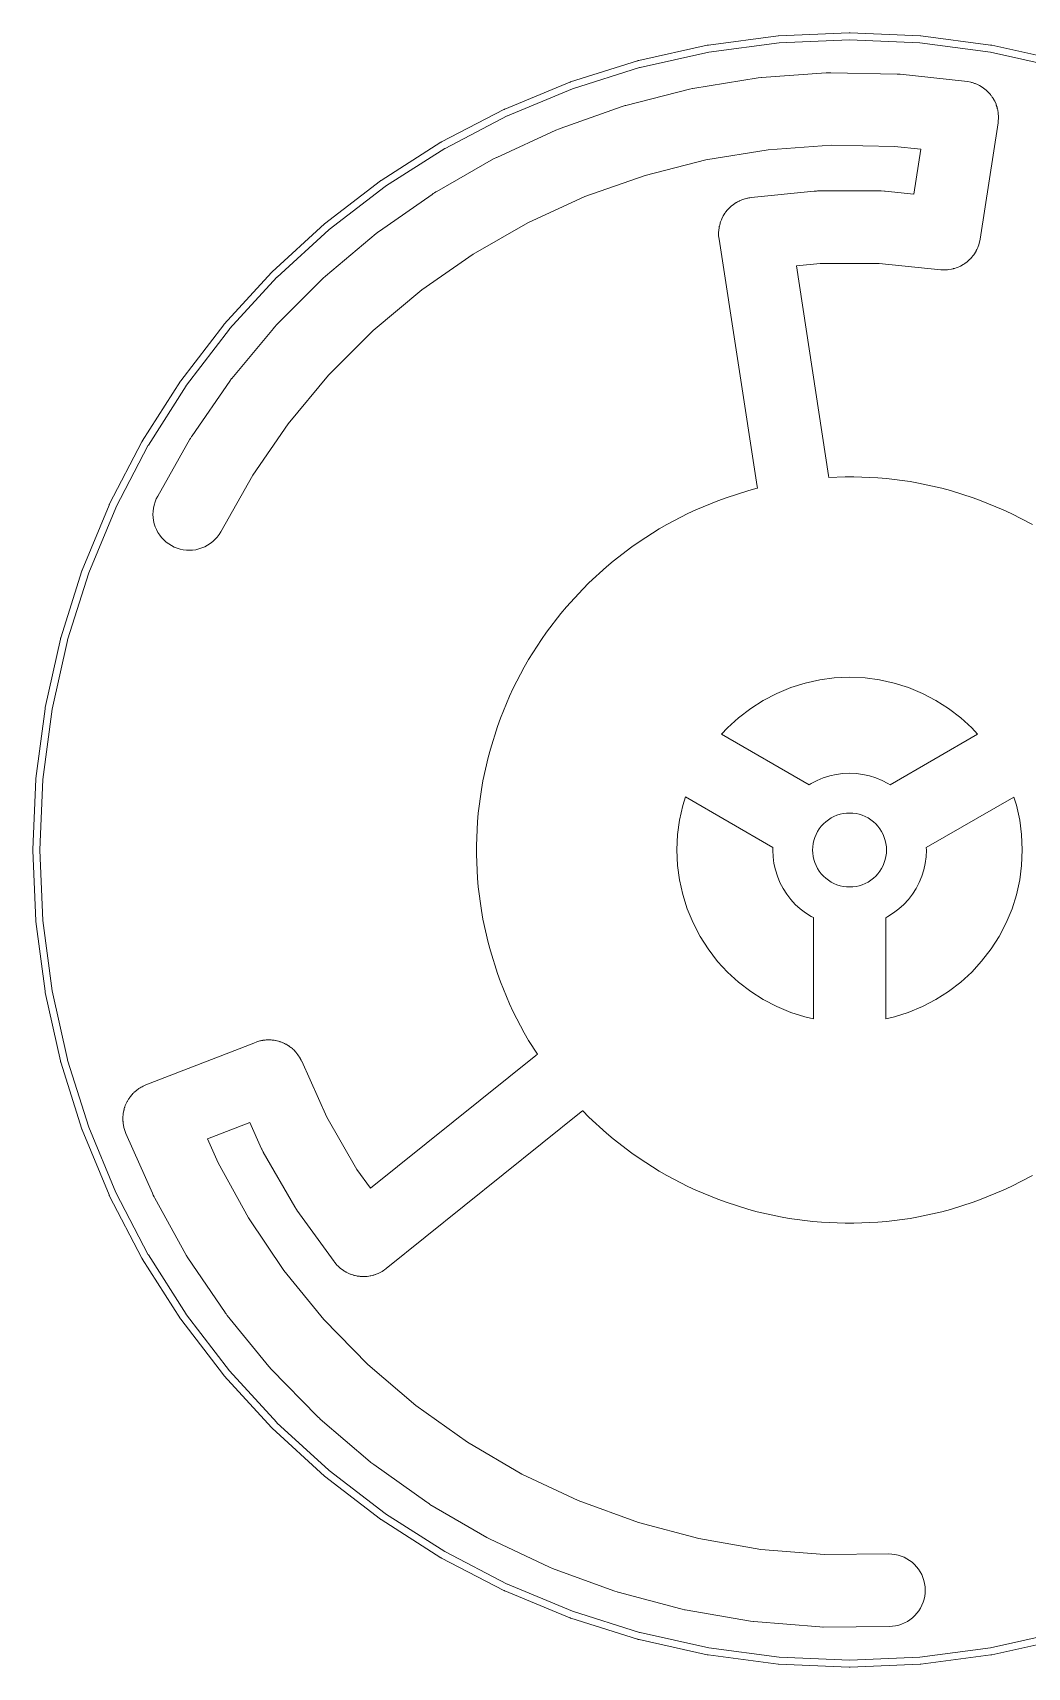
# Model space of a CAD drawing. Header units: millimetres. Extents: x 0.7 to 23.3, y -23.3 to -0.7.
# Drawn here: x 0.72 to 14.45, y -23.28 to -0.72 of the extents above; entities that cross this region are included whole.
import ezdxf

# ---------------------------------------------------------------- set-up
doc = ezdxf.new("R2010")
doc.units = ezdxf.units.MM
doc.layers.get('0').update_dxf_attribs({"lineweight": 25, "true_color": 0xffffff})

msp = doc.modelspace()

# ---------------------------------------------------------------- linework, layer by layer
at = {"lineweight": 13}
for p, q in [((10.035, -0.892), (9.091, -1.101)), ((10.039, -0.891), (10.035, -0.892)), ((10.043, -0.89), (10.039, -0.891)), ((10.048, -0.889), (10.043, -0.89)), ((10.051, -0.889), (10.048, -0.889)), ((11.015, -0.762), (10.051, -0.889)), ((10.056, -0.989), (11.028, -0.861)), ((11.019, -0.761), (11.015, -0.762)), ((11.992, -0.719), (11.019, -0.761)), ((11.028, -0.861), (11.029, -0.861)), ((11.029, -0.861), (11.998, -0.819)), ((11.993, -0.719), (11.992, -0.719)), ((11.998, -0.719), (11.993, -0.719)), ((12.002, -0.719), (11.998, -0.719)), ((11.998, -0.819), (12.971, -0.86)), ((12.007, -0.719), (12.002, -0.719)), ((12.008, -0.719), (12.007, -0.719)), ((12.981, -0.761), (12.008, -0.719)), ((12.971, -0.86), (12.972, -0.861)), ((12.972, -0.861), (13.944, -0.989)), ((12.985, -0.762), (12.981, -0.761)), ((13.948, -0.889), (12.985, -0.762)), ((13.949, -0.889), (13.948, -0.889)), ((13.952, -0.889), (13.949, -0.889)), ((13.957, -0.89), (13.952, -0.889)), ((13.961, -0.891), (13.957, -0.89)), ((13.965, -0.892), (13.961, -0.891)), ((14.918, -1.103), (13.965, -0.892)), ((9.07, -1.107), (8.148, -1.397)), ((9.074, -1.105), (9.07, -1.107)), ((9.078, -1.104), (9.074, -1.105)), ((9.082, -1.103), (9.078, -1.104)), ((9.087, -1.102), (9.082, -1.103)), ((9.091, -1.101), (9.087, -1.102)), ((9.108, -1.199), (10.056, -0.989)), ((13.944, -0.989), (14.896, -1.2)), ((8.174, -1.494), (9.1, -1.201)), ((9.1, -1.201), (9.104, -1.2)), ((9.104, -1.2), (9.108, -1.199)), ((10.737, -1.344), (9.836, -1.489)), ((10.78, -1.339), (10.737, -1.344)), ((10.782, -1.339), (10.78, -1.339)), ((11.677, -1.275), (10.782, -1.339)), ((11.696, -1.273), (11.677, -1.275)), ((11.738, -1.272), (11.696, -1.273)), ((11.739, -1.272), (11.738, -1.272)), ((11.738, -1.272), (11.738, -1.272)), ((12.655, -1.289), (11.739, -1.272)), ((12.698, -1.292), (12.655, -1.289)), ((12.699, -1.292), (12.698, -1.292)), ((13.588, -1.389), (12.699, -1.292)), ((8.136, -1.402), (7.238, -1.773)), ((7.277, -1.865), (8.174, -1.494)), ((8.14, -1.4), (8.136, -1.402)), ((8.144, -1.398), (8.14, -1.4)), ((8.148, -1.397), (8.144, -1.398)), ((9.79, -1.499), (8.908, -1.725)), ((9.832, -1.49), (9.79, -1.499)), ((9.836, -1.489), (9.832, -1.49)), ((13.632, -1.393), (13.588, -1.389)), ((13.674, -1.402), (13.632, -1.393)), ((13.683, -1.404), (13.674, -1.402)), ((13.695, -1.407), (13.683, -1.404)), ((13.707, -1.411), (13.695, -1.407)), ((13.716, -1.414), (13.707, -1.411)), ((13.725, -1.418), (13.716, -1.414)), ((13.736, -1.421), (13.725, -1.418)), ((13.743, -1.424), (13.736, -1.421)), ((13.757, -1.43), (13.743, -1.424)), ((13.796, -1.449), (13.757, -1.43)), ((13.833, -1.472), (13.796, -1.449)), ((13.851, -1.484), (13.833, -1.472)), ((13.885, -1.511), (13.851, -1.484)), ((13.896, -1.521), (13.885, -1.511)), ((13.901, -1.526), (13.896, -1.521)), ((13.91, -1.535), (13.901, -1.526)), ((13.916, -1.541), (13.91, -1.535)), ((13.931, -1.558), (13.916, -1.541)), ((13.945, -1.574), (13.931, -1.558)), ((13.952, -1.584), (13.945, -1.574)), ((7.223, -1.781), (6.365, -2.227)), ((7.227, -1.779), (7.223, -1.781)), ((7.23, -1.777), (7.227, -1.779)), ((7.234, -1.775), (7.23, -1.777)), ((7.238, -1.773), (7.234, -1.775)), ((8.86, -1.739), (8.004, -2.041)), ((8.902, -1.726), (8.86, -1.739)), ((8.908, -1.725), (8.902, -1.726)), ((13.959, -1.592), (13.952, -1.584)), ((13.965, -1.601), (13.959, -1.592)), ((13.971, -1.609), (13.965, -1.601)), ((13.976, -1.617), (13.971, -1.609)), ((13.983, -1.628), (13.976, -1.617)), ((13.99, -1.64), (13.983, -1.628)), ((13.994, -1.647), (13.99, -1.64)), ((14.004, -1.666), (13.994, -1.647)), ((14.022, -1.706), (14.004, -1.666)), ((14.026, -1.72), (14.022, -1.706)), ((14.029, -1.726), (14.026, -1.72)), ((14.031, -1.733), (14.029, -1.726)), ((14.036, -1.748), (14.031, -1.733)), ((14.039, -1.763), (14.036, -1.748)), ((14.041, -1.768), (14.039, -1.763)), ((14.046, -1.79), (14.041, -1.768)), ((14.048, -1.801), (14.046, -1.79)), ((14.05, -1.811), (14.048, -1.801)), ((6.413, -2.315), (7.273, -1.867)), ((7.273, -1.867), (7.274, -1.866)), ((7.274, -1.866), (7.277, -1.865)), ((13.803, -3.568), (14.05, -1.964)), ((14.05, -1.816), (14.05, -1.811)), ((14.053, -1.833), (14.05, -1.816)), ((14.05, -1.958), (14.053, -1.941)), ((14.05, -1.964), (14.05, -1.958)), ((14.055, -1.877), (14.053, -1.833)), ((14.053, -1.941), (14.055, -1.898)), ((14.055, -1.887), (14.055, -1.877)), ((14.055, -1.898), (14.055, -1.887)), ((6.357, -2.231), (5.531, -2.758)), ((6.361, -2.229), (6.357, -2.231)), ((6.365, -2.227), (6.361, -2.229)), ((7.944, -2.066), (7.127, -2.44)), ((7.956, -2.06), (7.944, -2.066)), ((7.98, -2.051), (7.956, -2.06)), ((7.996, -2.044), (7.98, -2.051)), ((8.004, -2.041), (7.996, -2.044)), ((5.592, -2.837), (6.411, -2.316)), ((7.083, -2.462), (6.298, -2.91)), ((6.411, -2.316), (6.413, -2.315)), ((7.084, -2.461), (7.083, -2.462)), ((7.122, -2.442), (7.084, -2.461)), ((7.127, -2.44), (7.122, -2.442)), ((9.176, -2.688), (10.013, -2.474)), ((10.013, -2.474), (10.877, -2.334)), ((10.877, -2.334), (11.745, -2.273)), ((11.745, -2.273), (12.62, -2.289)), ((12.62, -2.289), (12.982, -2.328)), ((12.982, -2.328), (12.887, -2.947)), ((8.345, -2.982), (9.176, -2.688)), ((5.523, -2.764), (4.75, -3.357)), ((4.811, -3.436), (5.585, -2.842)), ((5.524, -2.763), (5.523, -2.764)), ((5.528, -2.76), (5.524, -2.763)), ((5.531, -2.758), (5.528, -2.76)), ((5.585, -2.842), (5.588, -2.84)), ((5.588, -2.84), (5.592, -2.837)), ((5.588, -2.84), (5.588, -2.84)), ((6.27, -2.928), (6.251, -2.939)), ((6.287, -2.916), (6.27, -2.928)), ((6.298, -2.91), (6.287, -2.916)), ((11.51, -2.906), (10.64, -2.995)), ((11.519, -2.905), (11.51, -2.906)), ((11.545, -2.904), (11.519, -2.905)), ((11.555, -2.903), (11.545, -2.904)), ((11.562, -2.903), (11.555, -2.903)), ((12.438, -2.903), (11.562, -2.903)), ((12.481, -2.905), (12.438, -2.903)), ((12.49, -2.906), (12.481, -2.905)), ((12.887, -2.947), (12.49, -2.906)), ((6.236, -2.95), (5.507, -3.457)), ((6.251, -2.939), (6.236, -2.95)), ((7.557, -3.343), (8.345, -2.982)), ((10.346, -3.131), (10.315, -3.162)), ((10.355, -3.123), (10.346, -3.131)), ((10.364, -3.114), (10.355, -3.123)), ((10.37, -3.109), (10.364, -3.114)), ((10.378, -3.102), (10.37, -3.109)), ((10.414, -3.076), (10.378, -3.102)), ((10.435, -3.063), (10.414, -3.076)), ((10.439, -3.061), (10.435, -3.063)), ((10.451, -3.054), (10.439, -3.061)), ((10.464, -3.047), (10.451, -3.054)), ((10.473, -3.042), (10.464, -3.047)), ((10.478, -3.04), (10.473, -3.042)), ((10.49, -3.034), (10.478, -3.04)), ((10.504, -3.029), (10.49, -3.034)), ((10.513, -3.025), (10.504, -3.029)), ((10.555, -3.011), (10.513, -3.025)), ((10.56, -3.01), (10.555, -3.011)), ((10.572, -3.006), (10.56, -3.01)), ((10.59, -3.002), (10.572, -3.006)), ((10.597, -3.001), (10.59, -3.002)), ((10.608, -2.999), (10.597, -3.001)), ((10.615, -2.998), (10.608, -2.999)), ((10.624, -2.997), (10.615, -2.998)), ((10.64, -2.995), (10.624, -2.997)), ((4.747, -3.359), (4.024, -4.021)), ((4.75, -3.357), (4.747, -3.359)), ((6.801, -3.774), (7.557, -3.343)), ((10.206, -3.37), (10.202, -3.388)), ((10.211, -3.355), (10.206, -3.37)), ((10.215, -3.341), (10.211, -3.352)), ((10.211, -3.352), (10.211, -3.355)), ((10.219, -3.328), (10.215, -3.341)), ((10.221, -3.322), (10.219, -3.328)), ((10.225, -3.311), (10.221, -3.322)), ((10.229, -3.303), (10.225, -3.311)), ((10.235, -3.287), (10.229, -3.303)), ((10.255, -3.248), (10.235, -3.287)), ((10.264, -3.233), (10.255, -3.248)), ((10.278, -3.211), (10.264, -3.233)), ((10.281, -3.208), (10.278, -3.211)), ((10.288, -3.196), (10.281, -3.208)), ((10.315, -3.162), (10.288, -3.196)), ((4.095, -4.092), (4.808, -3.438)), ((5.463, -3.49), (4.762, -4.078)), ((4.808, -3.438), (4.809, -3.437)), ((4.809, -3.437), (4.811, -3.436)), ((5.498, -3.463), (5.463, -3.49)), ((5.507, -3.457), (5.498, -3.463)), ((10.194, -3.438), (10.191, -3.481)), ((10.191, -3.481), (10.191, -3.493)), ((10.191, -3.493), (10.191, -3.499)), ((10.191, -3.499), (10.191, -3.508)), ((10.191, -3.508), (10.192, -3.525)), ((10.192, -3.525), (10.197, -3.568)), ((10.197, -3.415), (10.194, -3.438)), ((10.198, -3.412), (10.197, -3.415)), ((10.197, -3.568), (10.722, -6.982)), ((10.199, -3.408), (10.198, -3.412)), ((10.201, -3.395), (10.199, -3.408)), ((10.202, -3.388), (10.201, -3.395)), ((13.79, -3.629), (13.8, -3.586)), ((13.8, -3.586), (13.802, -3.574)), ((13.802, -3.574), (13.803, -3.568)), ((6.091, -4.268), (6.801, -3.774)), ((13.67, -3.838), (13.687, -3.819)), ((13.687, -3.819), (13.692, -3.813)), ((13.692, -3.813), (13.699, -3.805)), ((13.699, -3.805), (13.703, -3.799)), ((13.703, -3.799), (13.714, -3.785)), ((13.714, -3.785), (13.724, -3.77)), ((13.724, -3.77), (13.725, -3.769)), ((13.725, -3.769), (13.738, -3.748)), ((13.738, -3.748), (13.747, -3.733)), ((13.747, -3.733), (13.75, -3.727)), ((13.75, -3.727), (13.759, -3.71)), ((13.759, -3.71), (13.766, -3.694)), ((13.766, -3.694), (13.77, -3.684)), ((13.77, -3.684), (13.776, -3.67)), ((13.776, -3.67), (13.782, -3.653)), ((13.782, -3.653), (13.784, -3.647)), ((13.784, -3.647), (13.79, -3.629)), ((4.021, -4.024), (3.359, -4.747)), ((4.024, -4.021), (4.021, -4.024)), ((11.265, -3.937), (11.592, -3.903)), ((11.711, -6.83), (11.265, -3.937)), ((11.592, -3.903), (12.408, -3.903)), ((12.408, -3.903), (13.258, -3.99)), ((13.258, -3.99), (13.301, -3.992)), ((13.301, -3.992), (13.311, -3.992)), ((13.311, -3.992), (13.32, -3.992)), ((13.32, -3.992), (13.332, -3.991)), ((13.332, -3.991), (13.345, -3.991)), ((13.345, -3.991), (13.354, -3.99)), ((13.354, -3.99), (13.363, -3.989)), ((13.363, -3.989), (13.406, -3.983)), ((13.406, -3.983), (13.431, -3.977)), ((13.431, -3.977), (13.436, -3.975)), ((13.436, -3.975), (13.449, -3.972)), ((13.449, -3.972), (13.473, -3.964)), ((13.473, -3.964), (13.474, -3.963)), ((13.474, -3.963), (13.49, -3.958)), ((13.49, -3.958), (13.53, -3.941)), ((13.53, -3.941), (13.568, -3.92)), ((13.568, -3.92), (13.578, -3.914)), ((13.578, -3.914), (13.59, -3.906)), ((13.59, -3.906), (13.625, -3.88)), ((13.625, -3.88), (13.638, -3.868)), ((13.638, -3.868), (13.657, -3.851)), ((13.657, -3.851), (13.66, -3.847)), ((13.66, -3.847), (13.67, -3.838)), ((3.438, -4.808), (4.092, -4.095)), ((4.092, -4.095), (4.094, -4.094)), ((4.729, -4.108), (4.092, -4.748)), ((4.094, -4.094), (4.095, -4.092)), ((4.73, -4.107), (4.729, -4.108)), ((4.729, -4.108), (4.729, -4.108)), ((4.761, -4.079), (4.73, -4.107)), ((4.762, -4.078), (4.761, -4.079)), ((5.422, -4.83), (6.091, -4.268)), ((3.357, -4.75), (2.764, -5.523)), ((2.842, -5.585), (3.436, -4.811)), ((3.359, -4.747), (3.357, -4.75)), ((3.436, -4.811), (3.437, -4.809)), ((3.437, -4.809), (3.438, -4.808)), ((4.044, -4.801), (3.467, -5.493)), ((4.053, -4.789), (4.044, -4.801)), ((4.067, -4.774), (4.053, -4.789)), ((4.082, -4.757), (4.067, -4.774)), ((4.092, -4.748), (4.082, -4.757)), ((4.805, -5.448), (5.422, -4.83)), ((2.758, -5.531), (2.231, -6.357)), ((2.316, -6.411), (2.837, -5.592)), ((2.76, -5.528), (2.758, -5.531)), ((2.763, -5.524), (2.76, -5.528)), ((2.764, -5.523), (2.763, -5.524)), ((2.837, -5.592), (2.84, -5.588)), ((2.84, -5.588), (2.842, -5.585)), ((2.84, -5.588), (2.84, -5.588)), ((3.44, -5.529), (2.92, -6.282)), ((3.441, -5.528), (3.44, -5.529)), ((3.466, -5.494), (3.441, -5.528)), ((3.467, -5.493), (3.466, -5.494)), ((4.249, -6.117), (4.805, -5.448)), ((2.914, -6.291), (2.896, -6.319)), ((2.919, -6.283), (2.914, -6.291)), ((2.92, -6.282), (2.919, -6.283)), ((3.758, -6.828), (4.249, -6.117)), ((2.227, -6.366), (1.781, -7.223)), ((1.867, -7.273), (2.315, -6.413)), ((2.229, -6.361), (2.227, -6.365)), ((2.227, -6.365), (2.227, -6.366)), ((2.231, -6.357), (2.229, -6.361)), ((2.315, -6.413), (2.316, -6.411)), ((2.891, -6.33), (2.445, -7.117)), ((2.896, -6.319), (2.891, -6.33)), ((3.315, -7.609), (3.758, -6.828)), ((10.722, -6.982), (10.727, -7.006)), ((11.713, -6.858), (11.711, -6.83)), ((11.94, -6.847), (11.713, -6.858)), ((12.06, -6.847), (11.94, -6.847)), ((12.389, -6.862), (12.06, -6.847)), ((12.509, -6.872), (12.389, -6.862)), ((12.835, -6.915), (12.509, -6.872)), ((12.954, -6.936), (12.835, -6.915)), ((13.275, -7.007), (12.954, -6.936)), ((2.409, -7.196), (2.396, -7.238)), ((2.425, -7.155), (2.409, -7.196)), ((2.445, -7.117), (2.425, -7.155)), ((10.181, -7.179), (9.877, -7.305)), ((10.294, -7.138), (10.181, -7.179)), ((10.608, -7.039), (10.294, -7.138)), ((10.725, -7.007), (10.608, -7.039)), ((10.727, -7.006), (10.725, -7.007)), ((13.392, -7.039), (13.275, -7.007)), ((13.706, -7.138), (13.392, -7.039)), ((13.819, -7.179), (13.706, -7.138)), ((14.123, -7.305), (13.819, -7.179)), ((1.773, -7.239), (1.402, -8.136)), ((1.494, -8.173), (1.865, -7.277)), ((1.775, -7.234), (1.773, -7.238)), ((1.773, -7.238), (1.773, -7.239)), ((1.777, -7.23), (1.775, -7.234)), ((1.779, -7.227), (1.777, -7.23)), ((1.781, -7.223), (1.779, -7.227)), ((1.865, -7.277), (1.866, -7.274)), ((1.866, -7.274), (1.867, -7.273)), ((2.381, -7.323), (2.38, -7.367)), ((2.38, -7.367), (2.382, -7.411)), ((2.387, -7.28), (2.381, -7.323)), ((2.382, -7.411), (2.388, -7.454)), ((2.396, -7.238), (2.387, -7.28)), ((9.768, -7.356), (9.476, -7.508)), ((9.877, -7.305), (9.768, -7.356)), ((14.232, -7.356), (14.123, -7.305)), ((14.524, -7.508), (14.232, -7.356)), ((2.388, -7.454), (2.398, -7.496)), ((2.398, -7.496), (2.412, -7.538)), ((2.412, -7.538), (2.429, -7.578)), ((2.429, -7.578), (2.449, -7.617)), ((2.449, -7.617), (2.473, -7.653)), ((2.473, -7.653), (2.5, -7.687)), ((3.266, -7.681), (3.292, -7.646)), ((3.292, -7.646), (3.315, -7.609)), ((9.371, -7.568), (9.094, -7.745)), ((9.476, -7.508), (9.371, -7.568)), ((2.5, -7.687), (2.529, -7.719)), ((2.529, -7.719), (2.562, -7.749)), ((2.562, -7.749), (2.597, -7.775)), ((2.597, -7.775), (2.634, -7.798)), ((2.634, -7.798), (2.672, -7.818)), ((2.672, -7.818), (2.713, -7.834)), ((2.713, -7.834), (2.755, -7.847)), ((2.755, -7.847), (2.797, -7.856)), ((2.797, -7.856), (2.841, -7.861)), ((2.841, -7.861), (2.884, -7.863)), ((2.884, -7.863), (2.928, -7.861)), ((2.928, -7.861), (2.971, -7.855)), ((2.971, -7.855), (3.013, -7.845)), ((3.013, -7.845), (3.055, -7.831)), ((3.055, -7.831), (3.095, -7.814)), ((3.095, -7.814), (3.134, -7.794)), ((3.134, -7.794), (3.17, -7.77)), ((3.17, -7.77), (3.205, -7.743)), ((3.205, -7.743), (3.236, -7.713)), ((3.236, -7.713), (3.266, -7.681)), ((8.995, -7.814), (8.734, -8.014)), ((9.094, -7.745), (8.995, -7.814)), ((8.642, -8.092), (8.399, -8.314)), ((8.734, -8.014), (8.642, -8.092)), ((1.397, -8.148), (1.106, -9.073)), ((1.201, -9.1), (1.494, -8.174)), ((1.398, -8.144), (1.397, -8.148)), ((1.4, -8.14), (1.398, -8.144)), ((1.402, -8.136), (1.4, -8.14)), ((1.494, -8.174), (1.494, -8.173)), ((8.399, -8.314), (8.314, -8.399)), ((8.314, -8.399), (8.092, -8.642)), ((8.014, -8.734), (7.814, -8.995)), ((8.092, -8.642), (8.014, -8.734)), ((7.814, -8.995), (7.745, -9.094)), ((1.101, -9.092), (0.892, -10.035)), ((0.989, -10.056), (1.199, -9.108)), ((1.102, -9.087), (1.101, -9.091)), ((1.101, -9.091), (1.101, -9.092)), ((1.103, -9.082), (1.102, -9.087)), ((1.104, -9.078), (1.103, -9.082)), ((1.105, -9.074), (1.104, -9.078)), ((1.106, -9.073), (1.105, -9.074)), ((1.199, -9.108), (1.2, -9.105)), ((1.2, -9.104), (1.201, -9.1)), ((1.2, -9.105), (1.2, -9.104)), ((7.745, -9.094), (7.568, -9.371)), ((7.508, -9.476), (7.356, -9.768)), ((7.568, -9.371), (7.508, -9.476)), ((11.187, -9.758), (11.385, -9.696)), ((11.385, -9.696), (11.587, -9.651)), ((11.587, -9.651), (11.787, -9.624)), ((11.787, -9.624), (11.999, -9.615)), ((11.999, -9.615), (12.213, -9.625)), ((12.213, -9.625), (12.414, -9.651)), ((12.414, -9.651), (12.616, -9.696)), ((12.616, -9.696), (12.812, -9.758)), ((7.305, -9.877), (7.179, -10.181)), ((7.356, -9.768), (7.305, -9.877)), ((10.805, -9.936), (10.995, -9.838)), ((10.995, -9.838), (11.187, -9.758)), ((12.812, -9.758), (13.005, -9.838)), ((13.005, -9.838), (13.193, -9.935)), ((0.889, -10.052), (0.762, -11.015)), ((0.861, -11.028), (0.989, -10.056)), ((0.89, -10.043), (0.889, -10.048)), ((0.889, -10.048), (0.889, -10.052)), ((0.891, -10.039), (0.89, -10.043)), ((0.892, -10.035), (0.891, -10.039)), ((10.466, -10.174), (10.635, -10.045)), ((10.635, -10.045), (10.805, -9.936)), ((13.193, -9.935), (13.366, -10.045)), ((13.366, -10.045), (13.536, -10.176)), ((7.138, -10.294), (7.039, -10.608)), ((7.179, -10.181), (7.138, -10.294)), ((10.232, -10.403), (10.314, -10.313)), ((10.314, -10.313), (10.466, -10.174)), ((13.536, -10.176), (13.686, -10.313)), ((13.686, -10.313), (13.768, -10.403)), ((11.442, -11.1), (10.232, -10.403)), ((13.768, -10.403), (12.559, -11.1)), ((7.007, -10.725), (6.936, -11.046)), ((7.039, -10.608), (7.007, -10.725)), ((0.761, -11.023), (0.719, -11.992)), ((0.762, -11.015), (0.761, -11.019)), ((0.761, -11.019), (0.761, -11.023)), ((0.819, -11.998), (0.861, -11.028)), ((6.936, -11.046), (6.915, -11.165)), ((11.552, -11.039), (11.47, -11.082)), ((11.637, -11.004), (11.552, -11.039)), ((11.726, -10.976), (11.637, -11.004)), ((11.816, -10.956), (11.726, -10.976)), ((11.908, -10.944), (11.816, -10.956)), ((12, -10.94), (11.908, -10.944)), ((12.092, -10.944), (12, -10.94)), ((12.184, -10.956), (12.092, -10.944)), ((12.274, -10.976), (12.184, -10.956)), ((12.363, -11.004), (12.274, -10.976)), ((12.448, -11.039), (12.363, -11.004)), ((12.53, -11.082), (12.448, -11.039)), ((6.915, -11.165), (6.872, -11.491)), ((9.696, -11.385), (9.732, -11.268)), ((9.732, -11.268), (10.942, -11.966)), ((11.47, -11.082), (11.442, -11.1)), ((12.559, -11.1), (12.53, -11.082)), ((13.058, -11.967), (14.268, -11.269)), ((14.268, -11.269), (14.303, -11.379)), ((6.872, -11.491), (6.862, -11.611)), ((9.651, -11.587), (9.696, -11.385)), ((11.911, -11.498), (11.868, -11.507)), ((11.956, -11.492), (11.911, -11.498)), ((12, -11.49), (11.956, -11.492)), ((12.044, -11.492), (12, -11.49)), ((12.089, -11.498), (12.044, -11.492)), ((12.132, -11.507), (12.089, -11.498)), ((14.303, -11.379), (14.349, -11.587)), ((6.862, -11.611), (6.847, -11.94)), ((9.624, -11.788), (9.651, -11.587)), ((11.582, -11.707), (11.558, -11.745)), ((11.609, -11.672), (11.582, -11.707)), ((11.639, -11.639), (11.609, -11.672)), ((11.672, -11.609), (11.639, -11.639)), ((11.707, -11.582), (11.672, -11.609)), ((11.745, -11.558), (11.707, -11.582)), ((11.784, -11.538), (11.745, -11.558)), ((11.826, -11.521), (11.784, -11.538)), ((11.868, -11.507), (11.826, -11.521)), ((12.174, -11.521), (12.132, -11.507)), ((12.216, -11.538), (12.174, -11.521)), ((12.255, -11.558), (12.216, -11.538)), ((12.293, -11.582), (12.255, -11.558)), ((12.328, -11.609), (12.293, -11.582)), ((12.361, -11.639), (12.328, -11.609)), ((12.391, -11.672), (12.361, -11.639)), ((12.418, -11.707), (12.391, -11.672)), ((12.442, -11.745), (12.418, -11.707)), ((14.349, -11.587), (14.376, -11.788)), ((6.847, -11.94), (6.847, -12.06)), ((9.615, -11.999), (9.624, -11.788)), ((11.492, -11.956), (11.49, -12)), ((11.498, -11.911), (11.492, -11.956)), ((11.507, -11.868), (11.498, -11.911)), ((11.521, -11.826), (11.507, -11.868)), ((11.538, -11.784), (11.521, -11.826)), ((11.558, -11.745), (11.538, -11.784)), ((12.462, -11.784), (12.442, -11.745)), ((12.479, -11.826), (12.462, -11.784)), ((12.493, -11.868), (12.479, -11.826)), ((12.502, -11.911), (12.493, -11.868)), ((12.508, -11.956), (12.502, -11.911)), ((12.51, -12), (12.508, -11.956)), ((14.376, -11.788), (14.385, -11.999)), ((0.719, -11.992), (0.719, -11.993)), ((0.719, -11.993), (0.719, -11.998)), ((0.719, -11.998), (0.719, -12.002)), ((0.719, -12.002), (0.719, -12.007)), ((0.719, -12.007), (0.719, -12.008)), ((0.719, -12.008), (0.761, -12.977)), ((0.819, -12), (0.819, -11.998)), ((0.819, -12.002), (0.819, -12)), ((0.861, -12.972), (0.819, -12.002)), ((6.847, -12.06), (6.862, -12.389)), ((9.625, -12.214), (9.615, -11.999)), ((10.942, -11.966), (10.94, -12)), ((10.94, -12), (10.944, -12.092)), ((10.944, -12.092), (10.956, -12.184)), ((11.49, -12), (11.492, -12.044)), ((11.492, -12.044), (11.498, -12.089)), ((11.498, -12.089), (11.507, -12.132)), ((11.507, -12.132), (11.521, -12.174)), ((11.521, -12.174), (11.538, -12.216)), ((12.462, -12.216), (12.479, -12.174)), ((12.479, -12.174), (12.493, -12.132)), ((12.493, -12.132), (12.502, -12.089)), ((12.502, -12.089), (12.508, -12.044)), ((12.508, -12.044), (12.51, -12)), ((13.044, -12.184), (13.056, -12.092)), ((13.056, -12.092), (13.06, -12)), ((13.06, -12), (13.058, -11.967)), ((14.385, -11.999), (14.375, -12.214)), ((6.862, -12.389), (6.872, -12.509)), ((9.651, -12.413), (9.625, -12.214)), ((10.956, -12.184), (10.976, -12.274)), ((10.976, -12.274), (11.004, -12.363)), ((11.004, -12.363), (11.039, -12.448)), ((11.538, -12.216), (11.558, -12.255)), ((11.558, -12.255), (11.582, -12.293)), ((11.582, -12.293), (11.609, -12.328)), ((11.609, -12.328), (11.639, -12.361)), ((11.639, -12.361), (11.672, -12.391)), ((11.672, -12.391), (11.707, -12.418)), ((12.293, -12.418), (12.328, -12.391)), ((12.328, -12.391), (12.361, -12.361)), ((12.361, -12.361), (12.391, -12.328)), ((12.391, -12.328), (12.418, -12.293)), ((12.418, -12.293), (12.442, -12.255)), ((12.442, -12.255), (12.462, -12.216)), ((12.961, -12.448), (12.996, -12.363)), ((12.996, -12.363), (13.024, -12.274)), ((13.024, -12.274), (13.044, -12.184)), ((14.375, -12.214), (14.349, -12.413)), ((6.872, -12.509), (6.915, -12.835)), ((9.696, -12.616), (9.651, -12.413)), ((9.758, -12.812), (9.696, -12.616)), ((11.039, -12.448), (11.082, -12.53)), ((11.082, -12.53), (11.132, -12.608)), ((11.132, -12.608), (11.188, -12.681)), ((11.707, -12.418), (11.745, -12.442)), ((11.745, -12.442), (11.784, -12.462)), ((11.784, -12.462), (11.826, -12.479)), ((11.826, -12.479), (11.868, -12.493)), ((11.868, -12.493), (11.911, -12.502)), ((11.911, -12.502), (11.956, -12.508)), ((11.956, -12.508), (12, -12.51)), ((12, -12.51), (12.044, -12.508)), ((12.044, -12.508), (12.089, -12.502)), ((12.089, -12.502), (12.132, -12.493)), ((12.132, -12.493), (12.174, -12.479)), ((12.174, -12.479), (12.216, -12.462)), ((12.216, -12.462), (12.255, -12.442)), ((12.255, -12.442), (12.293, -12.418)), ((12.812, -12.681), (12.868, -12.608)), ((12.868, -12.608), (12.918, -12.53)), ((12.918, -12.53), (12.961, -12.448)), ((14.303, -12.62), (14.243, -12.811)), ((14.349, -12.413), (14.303, -12.62)), ((6.915, -12.835), (6.936, -12.954)), ((9.838, -13.005), (9.758, -12.812)), ((11.188, -12.681), (11.25, -12.75)), ((11.25, -12.75), (11.319, -12.812)), ((11.319, -12.812), (11.392, -12.868)), ((12.608, -12.868), (12.681, -12.812)), ((12.681, -12.812), (12.75, -12.75)), ((12.75, -12.75), (12.812, -12.681)), ((14.243, -12.811), (14.162, -13.005)), ((0.761, -12.977), (0.761, -12.981)), ((0.761, -12.981), (0.762, -12.985)), ((0.762, -12.985), (0.889, -13.949)), ((0.989, -13.944), (0.861, -12.972)), ((6.936, -12.954), (7.007, -13.275)), ((9.935, -13.192), (9.838, -13.005)), ((11.392, -12.868), (11.47, -12.918)), ((11.47, -12.918), (11.5, -12.933)), ((11.5, -12.933), (11.5, -14.33)), ((12.5, -12.934), (12.53, -12.918)), ((12.5, -14.33), (12.5, -12.934)), ((12.53, -12.918), (12.608, -12.868)), ((14.162, -13.005), (14.065, -13.193)), ((7.007, -13.275), (7.039, -13.392)), ((10.045, -13.366), (9.935, -13.192)), ((14.065, -13.193), (13.955, -13.366)), ((7.039, -13.392), (7.138, -13.706)), ((10.176, -13.537), (10.045, -13.366)), ((10.313, -13.686), (10.176, -13.537)), ((13.824, -13.536), (13.686, -13.687)), ((13.955, -13.366), (13.824, -13.536)), ((7.138, -13.706), (7.179, -13.819)), ((10.466, -13.826), (10.313, -13.686)), ((13.686, -13.687), (13.537, -13.824)), ((0.889, -13.949), (0.889, -13.952)), ((0.889, -13.952), (0.89, -13.957)), ((0.89, -13.957), (0.891, -13.961)), ((0.891, -13.961), (0.892, -13.965)), ((0.892, -13.965), (1.101, -14.908)), ((1.199, -14.892), (0.989, -13.944)), ((7.179, -13.819), (7.305, -14.123)), ((10.634, -13.955), (10.466, -13.826)), ((10.805, -14.064), (10.634, -13.955)), ((13.366, -13.955), (13.192, -14.065)), ((13.537, -13.824), (13.366, -13.955)), ((7.305, -14.123), (7.356, -14.232)), ((10.995, -14.162), (10.805, -14.064)), ((11.189, -14.243), (10.995, -14.162)), ((13.005, -14.162), (12.811, -14.243)), ((13.192, -14.065), (13.005, -14.162)), ((7.356, -14.232), (7.508, -14.524)), ((11.38, -14.303), (11.189, -14.243)), ((11.5, -14.33), (11.38, -14.303)), ((12.621, -14.303), (12.5, -14.33)), ((12.811, -14.243), (12.621, -14.303)), ((3.771, -14.665), (2.283, -15.243)), ((3.773, -14.664), (3.771, -14.665)), ((3.813, -14.648), (3.773, -14.664)), ((3.855, -14.636), (3.813, -14.648)), ((3.863, -14.634), (3.855, -14.636)), ((3.88, -14.63), (3.863, -14.634)), ((3.895, -14.628), (3.88, -14.63)), ((3.898, -14.627), (3.895, -14.628)), ((3.906, -14.626), (3.898, -14.627)), ((3.923, -14.624), (3.906, -14.626)), ((3.931, -14.623), (3.923, -14.624)), ((3.941, -14.622), (3.931, -14.623)), ((3.955, -14.622), (3.941, -14.622)), ((3.967, -14.621), (3.955, -14.622)), ((3.976, -14.621), (3.967, -14.621)), ((3.985, -14.621), (3.976, -14.621)), ((4.002, -14.622), (3.985, -14.621)), ((4.01, -14.622), (4.002, -14.622)), ((4.028, -14.623), (4.01, -14.622)), ((4.037, -14.624), (4.028, -14.623)), ((4.054, -14.626), (4.037, -14.624)), ((4.066, -14.629), (4.054, -14.626)), ((4.072, -14.629), (4.066, -14.629)), ((4.089, -14.633), (4.072, -14.629)), ((4.096, -14.635), (4.089, -14.633)), ((4.114, -14.639), (4.096, -14.635)), ((4.132, -14.645), (4.114, -14.639)), ((4.138, -14.647), (4.132, -14.645)), ((4.155, -14.653), (4.138, -14.647)), ((4.172, -14.66), (4.155, -14.653)), ((4.179, -14.663), (4.172, -14.66)), ((4.195, -14.67), (4.179, -14.663)), ((7.508, -14.524), (7.568, -14.629)), ((7.568, -14.629), (7.69, -14.819)), ((4.212, -14.679), (4.195, -14.67)), ((4.218, -14.682), (4.212, -14.679)), ((4.234, -14.691), (4.218, -14.682)), ((4.252, -14.703), (4.234, -14.691)), ((4.255, -14.705), (4.252, -14.703)), ((4.27, -14.715), (4.255, -14.705)), ((4.285, -14.727), (4.27, -14.715)), ((4.291, -14.731), (4.285, -14.727)), ((4.305, -14.742), (4.291, -14.731)), ((4.313, -14.751), (4.305, -14.742)), ((4.323, -14.759), (4.313, -14.751)), ((4.354, -14.791), (4.323, -14.759)), ((4.381, -14.825), (4.354, -14.791)), ((4.39, -14.839), (4.381, -14.825)), ((4.391, -14.84), (4.39, -14.839)), ((4.405, -14.861), (4.391, -14.84)), ((4.411, -14.871), (4.405, -14.861)), ((4.414, -14.877), (4.411, -14.871)), ((4.426, -14.899), (4.414, -14.877)), ((7.667, -14.836), (5.384, -16.668)), ((7.69, -14.819), (7.667, -14.836)), ((1.101, -14.908), (1.101, -14.909)), ((1.101, -14.909), (1.102, -14.913)), ((1.102, -14.913), (1.103, -14.918)), ((1.103, -14.918), (1.104, -14.922)), ((1.104, -14.922), (1.105, -14.926)), ((1.105, -14.926), (1.107, -14.93)), ((1.107, -14.93), (1.397, -15.852)), ((1.2, -14.895), (1.199, -14.892)), ((1.2, -14.896), (1.2, -14.895)), ((1.201, -14.9), (1.2, -14.896)), ((1.494, -15.826), (1.201, -14.9)), ((4.432, -14.913), (4.426, -14.899)), ((4.434, -14.916), (4.432, -14.913)), ((4.78, -15.688), (4.434, -14.916)), ((2.151, -15.319), (2.118, -15.348)), ((2.186, -15.294), (2.151, -15.319)), ((2.194, -15.289), (2.186, -15.294)), ((2.205, -15.282), (2.194, -15.289)), ((2.217, -15.275), (2.205, -15.282)), ((2.224, -15.271), (2.217, -15.275)), ((2.23, -15.268), (2.224, -15.271)), ((2.243, -15.261), (2.23, -15.268)), ((2.283, -15.243), (2.243, -15.261)), ((1.989, -15.554), (1.984, -15.57)), ((1.991, -15.548), (1.989, -15.554)), ((1.993, -15.544), (1.991, -15.548)), ((1.998, -15.528), (1.993, -15.544)), ((2.016, -15.488), (1.998, -15.528)), ((2.025, -15.472), (2.016, -15.488)), ((2.026, -15.469), (2.025, -15.472)), ((2.028, -15.466), (2.026, -15.469)), ((2.037, -15.45), (2.028, -15.466)), ((2.044, -15.439), (2.037, -15.45)), ((2.049, -15.431), (2.044, -15.439)), ((2.056, -15.421), (2.049, -15.431)), ((2.061, -15.414), (2.056, -15.421)), ((2.067, -15.406), (2.061, -15.414)), ((2.075, -15.396), (2.067, -15.406)), ((2.083, -15.386), (2.075, -15.396)), ((2.088, -15.38), (2.083, -15.386)), ((2.092, -15.376), (2.088, -15.38)), ((2.103, -15.363), (2.092, -15.376)), ((2.111, -15.356), (2.103, -15.363)), ((2.118, -15.348), (2.111, -15.356)), ((1.966, -15.685), (1.965, -15.699)), ((1.965, -15.699), (1.965, -15.71)), ((1.965, -15.71), (1.965, -15.72)), ((1.965, -15.72), (1.966, -15.734)), ((1.967, -15.663), (1.966, -15.676)), ((1.966, -15.676), (1.966, -15.685)), ((1.966, -15.734), (1.966, -15.742)), ((1.966, -15.742), (1.967, -15.748)), ((1.968, -15.655), (1.967, -15.663)), ((1.967, -15.748), (1.968, -15.764)), ((1.97, -15.633), (1.968, -15.651)), ((1.968, -15.651), (1.968, -15.655)), ((1.968, -15.764), (1.974, -15.807)), ((1.973, -15.619), (1.97, -15.633)), ((1.974, -15.612), (1.973, -15.619)), ((1.977, -15.598), (1.974, -15.612)), ((1.979, -15.59), (1.977, -15.598)), ((1.981, -15.585), (1.979, -15.59)), ((1.984, -15.57), (1.981, -15.585)), ((3.133, -15.986), (3.716, -15.759)), ((3.716, -15.759), (3.88, -16.124)), ((5.196, -16.408), (4.78, -15.688)), ((5.599, -17.777), (8.293, -15.616)), ((8.293, -15.616), (8.312, -15.599)), ((8.312, -15.599), (8.314, -15.601)), ((8.314, -15.601), (8.399, -15.686)), ((8.399, -15.686), (8.642, -15.908)), ((1.397, -15.852), (1.398, -15.856)), ((1.398, -15.856), (1.4, -15.86)), ((1.4, -15.86), (1.402, -15.864)), ((1.402, -15.864), (1.773, -16.761)), ((1.867, -16.727), (1.494, -15.826)), ((1.974, -15.807), (1.978, -15.821)), ((1.978, -15.821), (1.979, -15.828)), ((1.979, -15.828), (1.991, -15.87)), ((1.991, -15.87), (2.007, -15.911)), ((2.007, -15.911), (2.372, -16.738)), ((3.28, -16.318), (3.133, -15.986)), ((8.642, -15.908), (8.734, -15.986)), ((8.734, -15.986), (8.995, -16.186)), ((3.88, -16.124), (3.881, -16.125)), ((3.881, -16.125), (3.883, -16.131)), ((3.883, -16.131), (3.899, -16.16)), ((3.899, -16.16), (3.9, -16.163)), ((3.9, -16.163), (3.9, -16.164)), ((3.9, -16.164), (3.903, -16.169)), ((3.903, -16.169), (4.341, -16.927)), ((8.995, -16.186), (9.094, -16.255)), ((3.7, -17.079), (3.28, -16.318)), ((5.384, -16.668), (5.196, -16.408)), ((9.094, -16.255), (9.371, -16.432)), ((9.371, -16.432), (9.476, -16.492)), ((9.476, -16.492), (9.768, -16.644)), ((9.768, -16.644), (9.877, -16.695)), ((9.877, -16.695), (10.181, -16.821)), ((13.819, -16.821), (14.123, -16.695)), ((14.123, -16.695), (14.232, -16.644)), ((14.232, -16.644), (14.524, -16.492)), ((1.773, -16.761), (1.773, -16.762)), ((1.773, -16.762), (1.775, -16.766)), ((1.775, -16.766), (1.777, -16.77)), ((1.777, -16.77), (1.779, -16.773)), ((1.779, -16.773), (1.781, -16.777)), ((1.781, -16.777), (2.227, -17.634)), ((2.315, -17.587), (1.867, -16.727)), ((2.372, -16.738), (2.377, -16.749)), ((2.377, -16.749), (2.383, -16.762)), ((2.383, -16.762), (2.396, -16.788)), ((2.396, -16.788), (2.407, -16.806)), ((2.407, -16.806), (2.836, -17.583)), ((10.181, -16.821), (10.294, -16.862)), ((10.294, -16.862), (10.608, -16.961)), ((13.392, -16.961), (13.706, -16.862)), ((13.706, -16.862), (13.819, -16.821)), ((4.188, -17.802), (3.7, -17.079)), ((4.341, -16.927), (4.364, -16.964)), ((4.364, -16.964), (4.365, -16.965)), ((4.365, -16.965), (4.368, -16.97)), ((4.368, -16.97), (4.881, -17.68)), ((10.608, -16.961), (10.725, -16.993)), ((10.725, -16.993), (11.046, -17.064)), ((11.046, -17.064), (11.165, -17.085)), ((11.165, -17.085), (11.491, -17.128)), ((11.491, -17.128), (11.611, -17.138)), ((11.611, -17.138), (11.94, -17.153)), ((12.06, -17.153), (12.389, -17.138)), ((12.389, -17.138), (12.509, -17.128)), ((12.509, -17.128), (12.835, -17.085)), ((12.835, -17.085), (12.954, -17.064)), ((12.954, -17.064), (13.275, -16.993)), ((13.275, -16.993), (13.392, -16.961)), ((11.94, -17.153), (12.06, -17.153)), ((2.316, -17.589), (2.315, -17.587)), ((2.837, -18.408), (2.316, -17.589)), ((2.836, -17.583), (2.84, -17.591)), ((2.84, -17.591), (2.863, -17.628)), ((2.227, -17.634), (2.227, -17.635)), ((2.227, -17.635), (2.229, -17.639)), ((2.229, -17.639), (2.231, -17.643)), ((2.231, -17.643), (2.758, -18.469)), ((2.863, -17.628), (3.376, -18.386)), ((4.74, -18.479), (4.188, -17.802)), ((4.881, -17.68), (4.889, -17.69)), ((4.889, -17.69), (4.896, -17.7)), ((4.896, -17.7), (4.907, -17.713)), ((4.907, -17.713), (4.908, -17.714)), ((4.908, -17.714), (4.909, -17.715)), ((4.909, -17.715), (4.925, -17.733)), ((4.925, -17.733), (4.932, -17.739)), ((4.932, -17.739), (4.938, -17.746)), ((4.938, -17.746), (4.956, -17.762)), ((4.956, -17.762), (4.957, -17.763)), ((4.957, -17.763), (4.958, -17.763)), ((4.958, -17.763), (4.971, -17.775)), ((4.971, -17.775), (5.006, -17.801)), ((5.006, -17.801), (5.017, -17.808)), ((5.017, -17.808), (5.027, -17.815)), ((5.027, -17.815), (5.038, -17.821)), ((5.038, -17.821), (5.043, -17.824)), ((5.043, -17.824), (5.047, -17.826)), ((5.527, -17.826), (5.534, -17.821)), ((5.534, -17.821), (5.543, -17.817)), ((5.543, -17.817), (5.564, -17.803)), ((5.564, -17.803), (5.565, -17.803)), ((5.565, -17.803), (5.579, -17.793)), ((5.579, -17.793), (5.599, -17.777)), ((5.047, -17.826), (5.065, -17.836)), ((5.065, -17.836), (5.105, -17.853)), ((5.105, -17.853), (5.107, -17.853)), ((5.107, -17.853), (5.122, -17.86)), ((5.122, -17.86), (5.143, -17.866)), ((5.143, -17.866), (5.146, -17.867)), ((5.146, -17.867), (5.151, -17.868)), ((5.151, -17.868), (5.164, -17.872)), ((5.164, -17.872), (5.173, -17.874)), ((5.173, -17.874), (5.189, -17.878)), ((5.189, -17.878), (5.202, -17.88)), ((5.202, -17.88), (5.207, -17.881)), ((5.207, -17.881), (5.217, -17.882)), ((5.217, -17.882), (5.232, -17.884)), ((5.232, -17.884), (5.24, -17.885)), ((5.24, -17.885), (5.25, -17.886)), ((5.25, -17.886), (5.263, -17.886)), ((5.263, -17.886), (5.275, -17.887)), ((5.275, -17.887), (5.285, -17.887)), ((5.285, -17.887), (5.294, -17.887)), ((5.294, -17.887), (5.319, -17.886)), ((5.319, -17.886), (5.323, -17.885)), ((5.323, -17.885), (5.337, -17.885)), ((5.337, -17.885), (5.361, -17.881)), ((5.361, -17.881), (5.362, -17.881)), ((5.362, -17.881), (5.38, -17.878)), ((5.38, -17.878), (5.388, -17.876)), ((5.388, -17.876), (5.405, -17.873)), ((5.405, -17.873), (5.423, -17.868)), ((5.423, -17.868), (5.428, -17.867)), ((5.428, -17.867), (5.447, -17.861)), ((5.447, -17.861), (5.455, -17.858)), ((5.455, -17.858), (5.464, -17.855)), ((5.464, -17.855), (5.474, -17.851)), ((5.474, -17.851), (5.488, -17.845)), ((5.488, -17.845), (5.527, -17.826)), ((2.758, -18.469), (2.76, -18.472)), ((2.76, -18.472), (2.763, -18.476)), ((2.763, -18.476), (2.764, -18.477)), ((2.764, -18.477), (3.354, -19.246)), ((2.84, -18.412), (2.837, -18.408)), ((2.842, -18.415), (2.84, -18.412)), ((3.436, -19.189), (2.842, -18.415)), ((3.376, -18.386), (3.377, -18.387)), ((3.377, -18.387), (3.389, -18.403)), ((3.389, -18.403), (3.402, -18.421)), ((3.402, -18.421), (3.403, -18.422)), ((3.403, -18.422), (3.405, -18.425)), ((3.405, -18.425), (3.981, -19.131)), ((5.345, -19.1), (4.74, -18.479)), ((3.981, -19.131), (3.982, -19.132)), ((3.982, -19.132), (3.984, -19.135)), ((3.984, -19.135), (4.011, -19.165)), ((4.011, -19.165), (4.651, -19.819)), ((6.008, -19.667), (5.345, -19.1)), ((3.354, -19.246), (3.357, -19.25)), ((3.357, -19.25), (3.359, -19.253)), ((3.359, -19.253), (4.021, -19.976)), ((4.089, -19.902), (3.436, -19.189)), ((4.651, -19.819), (4.652, -19.819)), ((4.652, -19.819), (4.652, -19.82)), ((4.652, -19.82), (4.656, -19.823)), ((4.656, -19.823), (4.683, -19.849)), ((4.683, -19.849), (4.684, -19.85)), ((4.684, -19.85), (4.69, -19.855)), ((6.722, -20.175), (6.008, -19.667)), ((4.021, -19.976), (4.024, -19.979)), ((4.024, -19.979), (4.747, -20.641)), ((4.091, -19.904), (4.089, -19.902)), ((4.092, -19.905), (4.091, -19.904)), ((4.808, -20.562), (4.092, -19.905)), ((4.69, -19.855), (5.379, -20.445)), ((7.476, -20.614), (6.722, -20.175)), ((5.379, -20.445), (5.38, -20.446)), ((5.38, -20.446), (5.388, -20.452)), ((5.388, -20.452), (5.414, -20.472)), ((5.414, -20.472), (5.429, -20.483)), ((5.429, -20.483), (6.161, -21.003)), ((4.747, -20.641), (4.75, -20.643)), ((4.75, -20.643), (5.522, -21.236)), ((4.809, -20.563), (4.808, -20.562)), ((4.811, -20.564), (4.809, -20.563)), ((5.585, -21.158), (4.811, -20.564)), ((8.251, -20.979), (7.476, -20.614)), ((9.083, -21.284), (8.251, -20.979)), ((5.588, -21.16), (5.585, -21.158)), ((5.592, -21.163), (5.588, -21.16)), ((5.588, -21.16), (5.588, -21.16)), ((6.411, -21.684), (5.592, -21.163)), ((6.161, -21.003), (6.162, -21.004)), ((6.162, -21.004), (6.174, -21.012)), ((6.174, -21.012), (6.197, -21.027)), ((6.197, -21.027), (6.205, -21.032)), ((6.205, -21.032), (6.989, -21.489)), ((5.522, -21.236), (5.524, -21.237)), ((5.524, -21.237), (5.528, -21.24)), ((5.528, -21.24), (5.531, -21.242)), ((5.531, -21.242), (6.357, -21.769)), ((9.917, -21.505), (9.083, -21.284)), ((6.989, -21.489), (7.01, -21.5)), ((7.01, -21.5), (7.028, -21.51)), ((7.028, -21.51), (7.857, -21.899)), ((10.774, -21.653), (9.917, -21.505)), ((11.653, -21.725), (10.774, -21.653)), ((6.357, -21.769), (6.361, -21.771)), ((6.361, -21.771), (6.365, -21.773)), ((6.365, -21.773), (7.223, -22.219)), ((7.273, -22.133), (6.411, -21.684)), ((12.54, -21.717), (11.653, -21.725)), ((12.584, -21.718), (12.54, -21.717)), ((12.627, -21.724), (12.584, -21.718)), ((12.669, -21.733), (12.627, -21.724)), ((12.711, -21.746), (12.669, -21.733)), ((12.752, -21.762), (12.711, -21.746)), ((12.79, -21.782), (12.752, -21.762)), ((12.827, -21.805), (12.79, -21.782)), ((12.862, -21.831), (12.827, -21.805)), ((12.895, -21.86), (12.862, -21.831)), ((12.924, -21.892), (12.895, -21.86)), ((7.857, -21.899), (7.897, -21.916)), ((7.897, -21.916), (7.898, -21.916)), ((7.898, -21.916), (8.745, -22.224)), ((12.951, -21.927), (12.924, -21.892)), ((12.975, -21.963), (12.951, -21.927)), ((12.996, -22.002), (12.975, -21.963)), ((13.013, -22.042), (12.996, -22.002)), ((13.026, -22.083), (13.013, -22.042)), ((13.036, -22.126), (13.026, -22.083)), ((7.223, -22.219), (7.227, -22.221)), ((7.227, -22.221), (7.23, -22.223)), ((7.23, -22.223), (7.234, -22.225)), ((7.234, -22.225), (7.238, -22.227)), ((7.238, -22.227), (7.24, -22.227)), ((7.24, -22.227), (8.136, -22.598)), ((7.274, -22.133), (7.273, -22.133)), ((7.277, -22.135), (7.274, -22.133)), ((8.173, -22.506), (7.277, -22.135)), ((8.745, -22.224), (8.759, -22.23)), ((8.759, -22.23), (8.789, -22.239)), ((8.789, -22.239), (8.8, -22.243)), ((8.8, -22.243), (8.801, -22.243)), ((8.801, -22.243), (8.805, -22.244)), ((8.805, -22.244), (9.671, -22.474)), ((13.028, -22.342), (13.037, -22.299)), ((13.042, -22.169), (13.036, -22.126)), ((13.037, -22.299), (13.043, -22.256)), ((13.044, -22.213), (13.042, -22.169)), ((13.043, -22.256), (13.044, -22.213)), ((8.174, -22.506), (8.173, -22.506)), ((9.1, -22.799), (8.174, -22.506)), ((9.671, -22.474), (9.687, -22.479)), ((9.687, -22.479), (9.719, -22.486)), ((9.719, -22.486), (9.728, -22.488)), ((9.728, -22.488), (9.729, -22.488)), ((9.729, -22.488), (9.731, -22.488)), ((9.731, -22.488), (10.631, -22.643)), ((12.901, -22.567), (12.93, -22.535)), ((12.93, -22.535), (12.956, -22.5)), ((12.956, -22.5), (12.979, -22.463)), ((12.979, -22.463), (12.999, -22.424)), ((12.999, -22.424), (13.015, -22.384)), ((13.015, -22.384), (13.028, -22.342)), ((8.136, -22.598), (8.14, -22.6)), ((8.14, -22.6), (8.144, -22.602)), ((8.144, -22.602), (8.148, -22.603)), ((8.148, -22.603), (8.152, -22.604)), ((8.152, -22.604), (9.073, -22.894)), ((10.631, -22.643), (10.675, -22.649)), ((10.675, -22.649), (10.676, -22.649)), ((10.676, -22.649), (10.676, -22.649)), ((10.676, -22.649), (11.588, -22.723)), ((11.588, -22.723), (11.589, -22.723)), ((11.589, -22.723), (11.632, -22.725)), ((11.632, -22.725), (11.633, -22.725)), ((11.633, -22.725), (12.548, -22.717)), ((12.548, -22.717), (12.592, -22.715)), ((12.592, -22.715), (12.635, -22.708)), ((12.635, -22.708), (12.678, -22.699)), ((12.678, -22.699), (12.719, -22.685)), ((12.719, -22.685), (12.759, -22.668)), ((12.759, -22.668), (12.798, -22.648)), ((12.798, -22.648), (12.834, -22.624)), ((12.834, -22.624), (12.869, -22.597)), ((12.869, -22.597), (12.901, -22.567)), ((9.073, -22.894), (9.074, -22.895)), ((9.074, -22.895), (9.078, -22.896)), ((9.078, -22.896), (9.082, -22.897)), ((9.082, -22.897), (9.087, -22.898)), ((9.087, -22.898), (9.091, -22.899)), ((9.091, -22.899), (9.092, -22.899)), ((9.092, -22.899), (10.035, -23.108)), ((9.104, -22.8), (9.1, -22.799)), ((9.108, -22.801), (9.104, -22.8)), ((10.056, -23.011), (9.108, -22.801)), ((11.028, -23.139), (10.056, -23.011)), ((13.944, -23.011), (12.972, -23.139)), ((14.892, -22.801), (13.944, -23.011)), ((13.965, -23.108), (14.918, -22.897)), ((10.035, -23.108), (10.039, -23.109)), ((10.039, -23.109), (10.043, -23.11)), ((10.043, -23.11), (10.048, -23.111)), ((10.048, -23.111), (11.015, -23.238)), ((11.015, -23.238), (11.019, -23.239)), ((12.002, -23.181), (11.028, -23.139)), ((12.971, -23.139), (12.002, -23.181)), ((12.972, -23.139), (12.971, -23.139)), ((12.981, -23.239), (12.985, -23.238)), ((12.985, -23.238), (13.952, -23.111)), ((13.952, -23.111), (13.957, -23.11)), ((13.957, -23.11), (13.961, -23.109)), ((13.961, -23.109), (13.965, -23.108)), ((11.019, -23.239), (11.992, -23.281)), ((11.992, -23.281), (11.993, -23.281)), ((11.993, -23.281), (11.998, -23.281)), ((11.998, -23.281), (12.002, -23.281)), ((12.002, -23.281), (12.007, -23.281)), ((12.007, -23.281), (12.008, -23.281)), ((12.008, -23.281), (12.977, -23.239)), ((12.977, -23.239), (12.981, -23.239))]:
    msp.add_line(p, q, dxfattribs=at)

doc.saveas('drawing.dxf')
